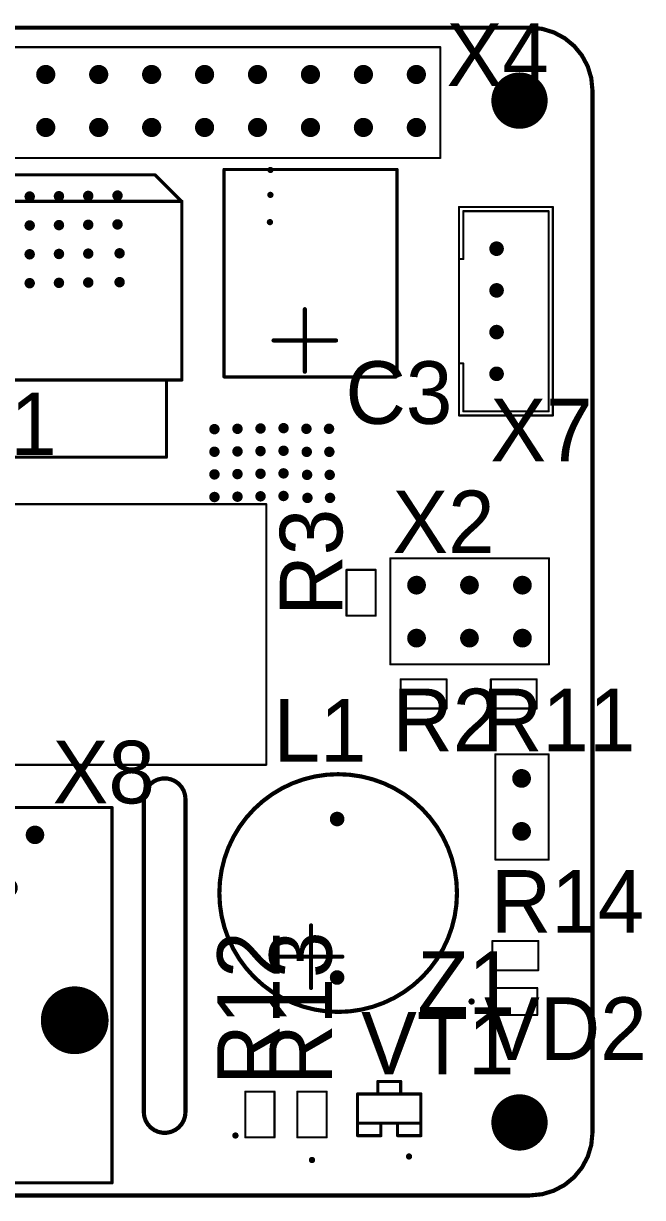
# Model space of a CAD drawing. Header units: millimetres. Extents: x 33.8 to 102.3, y 297.8 to 355.2.
# Drawn here: x 72.6 to 102.3, y 297.8 to 354.1 of the extents above; entities that cross this region are included whole.
import ezdxf

# ---------------------------------------------------------------- set-up
doc = ezdxf.new("R2010")
doc.units = ezdxf.units.MM
for name, color, linetype in [('KeepOutLayer', 6, 'Continuous'), ('Mechanical11', 56, 'Continuous'), ('Mechanical7', 56, 'Continuous'), ('Mechanical9', 56, 'Continuous'), ('PadHoleLayer', 156, 'Continuous'), ('ViaHoleLayer', 16, 'Continuous')]:
    doc.layers.add(name, color=color, linetype=linetype)

# ---------------------------------------------------------------- blocks, each defined once
blk = doc.blocks.new('IND_12_8_12_8_1')
at = {"layer": 'Mechanical7', "const_width": 0.1}
for points in [[(-6.275, 6.25), (6.25, 6.25)], [(-6.275, -6.25), (-6.275, 6.25)], [(6.25, -6.25), (6.25, 6.25)], [(-6.275, -6.25), (6.25, -6.25)]]:
    blk.add_lwpolyline(points, dxfattribs=at)
at = {"layer": 'Mechanical7', "const_width": 0.05}
for points in [[(-6.3, 6.25, 1), (-6.25, 6.25, 1)], [(-6.3, 6.25, 1), (-6.25, 6.25, 1)], [(6.225, 6.25, 1), (6.275, 6.25, 1)], [(6.225, 6.25, 1), (6.275, 6.25, 1)], [(-6.3, -6.25, 1), (-6.25, -6.25, 1)], [(-6.3, -6.25, 1), (-6.25, -6.25, 1)], [(6.225, -6.25, 1), (6.275, -6.25, 1)], [(6.225, -6.25, 1), (6.275, -6.25, 1)]]:
    blk.add_lwpolyline(points, format="xyb", close=True, dxfattribs=at)
at = {"layer": 'Mechanical9'}
blk.add_text('L1', height=3, dxfattribs=at).set_placement((6.6, -6.1))
blk = doc.blocks.new('L_0805_7')
at = {"layer": 'Mechanical7', "const_width": 0.1}
for points in [[(-1.05, -0.65), (-1.05, 0.65)], [(-1.05, 0.65), (1.05, 0.65)], [(1.05, -0.65), (1.05, 0.65)], [(-1.05, -0.65), (1.05, -0.65)]]:
    blk.add_lwpolyline(points, dxfattribs=at)
at = {"layer": 'Mechanical7', "const_width": 0.05}
for points in [[(-1.075, 0.65, 1), (-1.025, 0.65, 1)], [(-1.075, 0.65, 1), (-1.025, 0.65, 1)], [(1.025, 0.65, 1), (1.075, 0.65, 1)], [(1.025, 0.65, 1), (1.075, 0.65, 1)], [(-1.075, -0.65, 1), (-1.025, -0.65, 1)], [(-1.075, -0.65, 1), (-1.025, -0.65, 1)], [(1.025, -0.65, 1), (1.075, -0.65, 1)], [(1.025, -0.65, 1), (1.075, -0.65, 1)]]:
    blk.add_lwpolyline(points, format="xyb", close=True, dxfattribs=at)
at = {"layer": 'Mechanical9'}
blk.add_text('VD2', height=3, dxfattribs=at).set_placement((-1.5, -2.8))
blk = doc.blocks.new('TO_263_5_10')
at = {"layer": 'Mechanical7', "const_width": 0.15}
for points in [[(-5.1, 12.4), (-3.96, 13.54)], [(-3.96, 13.54), (3.962, 13.54)], [(3.962, 13.54), (5.232, 12.27)], [(-5.1, 12.27), (-5.1, 12.4)], [(-5.25, 3.7), (-5.25, 12.27)], [(-5.1, 12.27), (5.232, 12.27)], [(5.25, 3.7), (5.25, 12.27)], [(-5.25, 3.7), (5.25, 3.7)], [(-4.51, 0), (-4.51, 3.7)], [(4.51, 0), (4.51, 3.7)], [(-4.51, 0), (4.51, 0)]]:
    blk.add_lwpolyline(points, dxfattribs=at)
at = {"layer": 'Mechanical7', "const_width": 0.075}
for points in [[(-3.998, 13.54, 1), (-3.923, 13.54, 1)], [(-3.998, 13.54, 1), (-3.923, 13.54, 1)], [(3.925, 13.54, 1), (4, 13.54, 1)], [(3.925, 13.54, 1), (4, 13.54, 1)], [(-5.138, 12.4, 1), (-5.062, 12.4, 1)], [(-5.138, 12.4, 1), (-5.062, 12.4, 1)], [(-5.288, 12.27, 1), (-5.212, 12.27, 1)], [(-5.138, 12.27, 1), (-5.062, 12.27, 1)], [(-5.138, 12.27, 1), (-5.062, 12.27, 1)], [(5.195, 12.27, 1), (5.27, 12.27, 1)], [(5.195, 12.27, 1), (5.27, 12.27, 1)], [(5.212, 12.27, 1), (5.288, 12.27, 1)], [(-5.288, 3.7, 1), (-5.212, 3.7, 1)], [(-5.288, 3.7, 1), (-5.212, 3.7, 1)], [(-4.547, 3.7, 1), (-4.472, 3.7, 1)], [(4.472, 3.7, 1), (4.547, 3.7, 1)], [(5.212, 3.7, 1), (5.288, 3.7, 1)], [(5.212, 3.7, 1), (5.288, 3.7, 1)], [(-4.547, 0, 1), (-4.472, 0, 1)], [(-4.547, 0, 1), (-4.472, 0, 1)], [(4.472, 0, 1), (4.547, 0, 1)], [(4.472, 0, 1), (4.547, 0, 1)]]:
    blk.add_lwpolyline(points, format="xyb", close=True, dxfattribs=at)
at = {"layer": 'Mechanical9'}
blk.add_text('DA1', height=3, dxfattribs=at).set_placement((-8.55, 0.097))
blk = doc.blocks.new('PBS_40_B_12')
at = {"layer": 'Mechanical7', "const_width": 0.1}
for points in [[(1.46, 49.41), (-3.85, 49.41)], [(-3.85, -1.25), (-3.85, 49.4)], [(1.46, -1.25), (1.46, 49.41)], [(1.46, -1.25), (-3.85, -1.25)]]:
    blk.add_lwpolyline(points, dxfattribs=at)
at = {"layer": 'Mechanical7', "const_width": 0.05}
for points in [[(-3.875, 49.41, 1), (-3.825, 49.41, 1)], [(-3.875, 49.4, 1), (-3.825, 49.4, 1)], [(1.435, 49.41, 1), (1.485, 49.41, 1)], [(1.435, 49.41, 1), (1.485, 49.41, 1)], [(-3.875, -1.25, 1), (-3.825, -1.25, 1)], [(-3.875, -1.25, 1), (-3.825, -1.25, 1)], [(1.435, -1.25, 1), (1.485, -1.25, 1)], [(1.435, -1.25, 1), (1.485, -1.25, 1)]]:
    blk.add_lwpolyline(points, format="xyb", close=True, dxfattribs=at)
at = {"layer": 'PadHoleLayer', "const_width": 0.46}
for points in [[(-2.77, 48.26, 1), (-2.31, 48.26, 1)], [(-0.23, 48.26, 1), (0.23, 48.26, 1)], [(-2.77, 45.72, 1), (-2.31, 45.72, 1)], [(-0.23, 45.72, 1), (0.23, 45.72, 1)], [(-2.77, 43.18, 1), (-2.31, 43.18, 1)], [(-0.23, 43.18, 1), (0.23, 43.18, 1)], [(-2.77, 40.64, 1), (-2.31, 40.64, 1)], [(-0.23, 40.64, 1), (0.23, 40.64, 1)], [(-2.77, 38.1, 1), (-2.31, 38.1, 1)], [(-0.23, 38.1, 1), (0.23, 38.1, 1)], [(-2.77, 35.56, 1), (-2.31, 35.56, 1)], [(-0.23, 35.56, 1), (0.23, 35.56, 1)], [(-2.77, 33.02, 1), (-2.31, 33.02, 1)], [(-0.23, 33.02, 1), (0.23, 33.02, 1)], [(-2.77, 30.48, 1), (-2.31, 30.48, 1)], [(-0.23, 30.48, 1), (0.23, 30.48, 1)], [(-2.77, 27.94, 1), (-2.31, 27.94, 1)], [(-0.23, 27.94, 1), (0.23, 27.94, 1)], [(-2.77, 25.4, 1), (-2.31, 25.4, 1)], [(-0.23, 25.4, 1), (0.23, 25.4, 1)], [(-2.77, 22.86, 1), (-2.31, 22.86, 1)], [(-0.23, 22.86, 1), (0.23, 22.86, 1)], [(-2.77, 20.32, 1), (-2.31, 20.32, 1)], [(-0.23, 20.32, 1), (0.23, 20.32, 1)], [(-2.77, 17.78, 1), (-2.31, 17.78, 1)], [(-0.23, 17.78, 1), (0.23, 17.78, 1)], [(-2.77, 15.24, 1), (-2.31, 15.24, 1)], [(-0.23, 15.24, 1), (0.23, 15.24, 1)], [(-2.77, 12.7, 1), (-2.31, 12.7, 1)], [(-0.23, 12.7, 1), (0.23, 12.7, 1)], [(-2.77, 10.16, 1), (-2.31, 10.16, 1)], [(-0.23, 10.16, 1), (0.23, 10.16, 1)], [(-2.77, 7.62, 1), (-2.31, 7.62, 1)], [(-0.23, 7.62, 1), (0.23, 7.62, 1)], [(-2.77, 5.08, 1), (-2.31, 5.08, 1)], [(-0.23, 5.08, 1), (0.23, 5.08, 1)], [(-2.77, 2.54, 1), (-2.31, 2.54, 1)], [(-0.23, 2.54, 1), (0.23, 2.54, 1)], [(-2.77, 0, 1), (-2.31, 0, 1)], [(-0.23, 0, 1), (0.23, 0, 1)]]:
    blk.add_lwpolyline(points, format="xyb", close=True, dxfattribs=at)
at = {"layer": 'Mechanical9'}
blk.add_text('X4', height=3, rotation=90, dxfattribs=at).set_placement((-1.987, 49.709))
blk = doc.blocks.new('R0805_14')
at = {"layer": 'Mechanical11', "const_width": 0.1}
for points in [[(1.1, 0.7), (-1.1, 0.7)], [(-1.1, 0.7), (-1.1, -0.7)], [(1.1, 0.7), (1.1, -0.7)], [(1.1, -0.7), (-1.1, -0.7)]]:
    blk.add_lwpolyline(points, dxfattribs=at)
at = {"layer": 'Mechanical11', "const_width": 0.05}
for points in [[(-1.125, 0.7, 1), (-1.075, 0.7, 1)], [(-1.125, 0.7, 1), (-1.075, 0.7, 1)], [(1.075, 0.7, 1), (1.125, 0.7, 1)], [(1.075, 0.7, 1), (1.125, 0.7, 1)], [(-1.125, -0.7, 1), (-1.075, -0.7, 1)], [(-1.125, -0.7, 1), (-1.075, -0.7, 1)], [(1.075, -0.7, 1), (1.125, -0.7, 1)], [(1.075, -0.7, 1), (1.125, -0.7, 1)]]:
    blk.add_lwpolyline(points, format="xyb", close=True, dxfattribs=at)
at = {"layer": 'Mechanical9'}
blk.add_text('R14', height=3, rotation=180, dxfattribs=at).set_placement((1.175, -1.1))
blk = doc.blocks.new('PLS2_6_17')
at = {"layer": 'Mechanical11', "const_width": 0.1}
for points in [[(-2.53, 3.9), (2.55, 3.9)], [(-2.53, 3.9), (-2.53, -3.715)], [(2.55, 3.9), (2.55, -3.715)], [(-2.53, -3.715), (2.55, -3.715)]]:
    blk.add_lwpolyline(points, dxfattribs=at)
at = {"layer": 'Mechanical11', "const_width": 0.05}
for points in [[(-2.555, 3.9, 1), (-2.505, 3.9, 1)], [(-2.555, 3.9, 1), (-2.505, 3.9, 1)], [(2.525, 3.9, 1), (2.575, 3.9, 1)], [(2.525, 3.9, 1), (2.575, 3.9, 1)], [(-2.555, -3.715, 1), (-2.505, -3.715, 1)], [(-2.555, -3.715, 1), (-2.505, -3.715, 1)], [(2.525, -3.715, 1), (2.575, -3.715, 1)], [(2.525, -3.715, 1), (2.575, -3.715, 1)]]:
    blk.add_lwpolyline(points, format="xyb", close=True, dxfattribs=at)
at = {"layer": 'PadHoleLayer', "const_width": 0.45}
for points in [[(-1.5, 2.64, 1), (-1.05, 2.64, 1)], [(1.04, 2.64, 1), (1.49, 2.64, 1)], [(-1.5, 0.1, 1), (-1.05, 0.1, 1)], [(1.04, 0.1, 1), (1.49, 0.1, 1)], [(-1.5, -2.44, 1), (-1.05, -2.44, 1)], [(1.04, -2.44, 1), (1.49, -2.44, 1)]]:
    blk.add_lwpolyline(points, format="xyb", close=True, dxfattribs=at)
at = {"layer": 'Mechanical9'}
blk.add_text('X2', height=3, rotation=270, dxfattribs=at).set_placement((2.8, 3.8))
blk = doc.blocks.new('R0805_25')
at = {"layer": 'Mechanical11', "const_width": 0.1}
for points in [[(-1.1, 0.7), (-1.1, -0.7)], [(-1.1, 0.7), (1.1, 0.7)], [(1.1, 0.7), (1.1, -0.7)], [(-1.1, -0.7), (1.1, -0.7)]]:
    blk.add_lwpolyline(points, dxfattribs=at)
at = {"layer": 'Mechanical11', "const_width": 0.05}
for points in [[(-1.125, 0.7, 1), (-1.075, 0.7, 1)], [(-1.125, 0.7, 1), (-1.075, 0.7, 1)], [(1.075, 0.7, 1), (1.125, 0.7, 1)], [(1.075, 0.7, 1), (1.125, 0.7, 1)], [(-1.125, -0.7, 1), (-1.075, -0.7, 1)], [(-1.125, -0.7, 1), (-1.075, -0.7, 1)], [(1.075, -0.7, 1), (1.125, -0.7, 1)], [(1.075, -0.7, 1), (1.125, -0.7, 1)]]:
    blk.add_lwpolyline(points, format="xyb", close=True, dxfattribs=at)
at = {"layer": 'Mechanical9'}
blk.add_text('R2', height=3, dxfattribs=at).set_placement((-1.5, -2.75))
blk = doc.blocks.new('R0805_26')
at = {"layer": 'Mechanical11', "const_width": 0.1}
for points in [[(-1.1, 0.7), (-1.1, -0.7)], [(1.1, 0.7), (-1.1, 0.7)], [(1.1, 0.7), (1.1, -0.7)], [(-1.1, -0.7), (1.1, -0.7)]]:
    blk.add_lwpolyline(points, dxfattribs=at)
at = {"layer": 'Mechanical11', "const_width": 0.05}
for points in [[(-1.125, 0.7, 1), (-1.075, 0.7, 1)], [(-1.125, 0.7, 1), (-1.075, 0.7, 1)], [(1.075, 0.7, 1), (1.125, 0.7, 1)], [(1.075, 0.7, 1), (1.125, 0.7, 1)], [(-1.125, -0.7, 1), (-1.075, -0.7, 1)], [(-1.125, -0.7, 1), (-1.075, -0.7, 1)], [(1.075, -0.7, 1), (1.125, -0.7, 1)], [(1.075, -0.7, 1), (1.125, -0.7, 1)]]:
    blk.add_lwpolyline(points, format="xyb", close=True, dxfattribs=at)
at = {"layer": 'Mechanical9'}
blk.add_text('R3', height=3, dxfattribs=at).set_placement((-1.1, 0.9))
blk = doc.blocks.new('R0805_31')
at = {"layer": 'Mechanical11', "const_width": 0.1}
for points in [[(-1.1, -0.7), (-1.1, 0.7)], [(-1.1, 0.7), (1.1, 0.7)], [(1.1, -0.7), (1.1, 0.7)], [(-1.1, -0.7), (1.1, -0.7)]]:
    blk.add_lwpolyline(points, dxfattribs=at)
at = {"layer": 'Mechanical11', "const_width": 0.05}
for points in [[(-1.125, 0.7, 1), (-1.075, 0.7, 1)], [(-1.125, 0.7, 1), (-1.075, 0.7, 1)], [(1.075, 0.7, 1), (1.125, 0.7, 1)], [(1.075, 0.7, 1), (1.125, 0.7, 1)], [(-1.125, -0.7, 1), (-1.075, -0.7, 1)], [(-1.125, -0.7, 1), (-1.075, -0.7, 1)], [(1.075, -0.7, 1), (1.125, -0.7, 1)], [(1.075, -0.7, 1), (1.125, -0.7, 1)]]:
    blk.add_lwpolyline(points, format="xyb", close=True, dxfattribs=at)
at = {"layer": 'Mechanical9'}
blk.add_text('R11', height=3, rotation=360, dxfattribs=at).set_placement((-1.525, -2.75))
blk = doc.blocks.new('R0805_32')
at = {"layer": 'Mechanical11', "const_width": 0.1}
for points in [[(-1.1, 0.7), (1.1, 0.7)], [(-1.1, 0.7), (-1.1, -0.7)], [(1.1, 0.7), (1.1, -0.7)], [(-1.1, -0.7), (1.1, -0.7)]]:
    blk.add_lwpolyline(points, dxfattribs=at)
at = {"layer": 'Mechanical11', "const_width": 0.05}
for points in [[(-1.125, 0.7, 1), (-1.075, 0.7, 1)], [(-1.125, 0.7, 1), (-1.075, 0.7, 1)], [(1.075, 0.7, 1), (1.125, 0.7, 1)], [(1.075, 0.7, 1), (1.125, 0.7, 1)], [(-1.125, -0.7, 1), (-1.075, -0.7, 1)], [(-1.125, -0.7, 1), (-1.075, -0.7, 1)], [(1.075, -0.7, 1), (1.125, -0.7, 1)], [(1.075, -0.7, 1), (1.125, -0.7, 1)]]:
    blk.add_lwpolyline(points, format="xyb", close=True, dxfattribs=at)
at = {"layer": 'Mechanical9'}
blk.add_text('R12', height=3, dxfattribs=at).set_placement((1.42, -0.955))
blk = doc.blocks.new('R0805_33')
at = {"layer": 'Mechanical11', "const_width": 0.1}
for points in [[(-1.1, 0.7), (1.1, 0.7)], [(-1.1, 0.7), (-1.1, -0.7)], [(1.1, 0.7), (1.1, -0.7)], [(-1.1, -0.7), (1.1, -0.7)]]:
    blk.add_lwpolyline(points, dxfattribs=at)
at = {"layer": 'Mechanical11', "const_width": 0.05}
for points in [[(-1.125, 0.7, 1), (-1.075, 0.7, 1)], [(-1.125, 0.7, 1), (-1.075, 0.7, 1)], [(1.075, 0.7, 1), (1.125, 0.7, 1)], [(1.075, 0.7, 1), (1.125, 0.7, 1)], [(-1.125, -0.7, 1), (-1.075, -0.7, 1)], [(-1.125, -0.7, 1), (-1.075, -0.7, 1)], [(1.075, -0.7, 1), (1.125, -0.7, 1)], [(1.075, -0.7, 1), (1.125, -0.7, 1)]]:
    blk.add_lwpolyline(points, format="xyb", close=True, dxfattribs=at)
at = {"layer": 'Mechanical9'}
blk.add_text('R13', height=3, dxfattribs=at).set_placement((1.42, -0.955))
blk = doc.blocks.new('SOT23_3_34')
at = {"layer": 'Mechanical7', "const_width": 0.15}
for points in [[(-1.3, 1.52), (0.7, 1.52)], [(-1.3, 1.52), (-1.3, 0.4)], [(-0.7, 1.52), (-0.7, -1.52)], [(0.7, 1.52), (0.7, -1.52)], [(0.7, 0.55), (1.3, 0.55)], [(1.3, 0.55), (1.3, -0.55)], [(-1.3, 0.4), (-0.7, 0.4)], [(-1.3, -0.4), (-0.7, -0.4)], [(-1.3, -0.4), (-1.3, -1.52)], [(0.7, -0.55), (1.3, -0.55)], [(-1.3, -1.52), (0.7, -1.52)]]:
    blk.add_lwpolyline(points, dxfattribs=at)
at = {"layer": 'Mechanical7', "const_width": 0.075}
for points in [[(-1.337, 1.52, 1), (-1.262, 1.52, 1)], [(-1.337, 1.52, 1), (-1.262, 1.52, 1)], [(-0.738, 1.52, 1), (-0.663, 1.52, 1)], [(0.663, 1.52, 1), (0.738, 1.52, 1)], [(0.663, 1.52, 1), (0.738, 1.52, 1)], [(0.663, 0.55, 1), (0.738, 0.55, 1)], [(1.263, 0.55, 1), (1.338, 0.55, 1)], [(1.263, 0.55, 1), (1.338, 0.55, 1)], [(-1.337, 0.4, 1), (-1.262, 0.4, 1)], [(-1.337, 0.4, 1), (-1.262, 0.4, 1)], [(-0.738, 0.4, 1), (-0.663, 0.4, 1)], [(-1.337, -0.4, 1), (-1.262, -0.4, 1)], [(-1.337, -0.4, 1), (-1.262, -0.4, 1)], [(-0.738, -0.4, 1), (-0.663, -0.4, 1)], [(0.663, -0.55, 1), (0.738, -0.55, 1)], [(1.263, -0.55, 1), (1.338, -0.55, 1)], [(1.263, -0.55, 1), (1.338, -0.55, 1)], [(-1.337, -1.52, 1), (-1.262, -1.52, 1)], [(-1.337, -1.52, 1), (-1.262, -1.52, 1)], [(-0.738, -1.52, 1), (-0.663, -1.52, 1)], [(0.663, -1.52, 1), (0.738, -1.52, 1)], [(0.663, -1.52, 1), (0.738, -1.52, 1)]]:
    blk.add_lwpolyline(points, format="xyb", close=True, dxfattribs=at)
at = {"layer": 'Mechanical9'}
blk.add_text('VT1', height=3, rotation=270, dxfattribs=at).set_placement((1.634, 1.35))
blk = doc.blocks.new('B__________12___35')
at = {"layer": 'PadHoleLayer', "const_width": 0.35}
for points in [[(-3.975, 0, 1), (-3.625, 0, 1)], [(3.625, 0, 1), (3.975, 0, 1)]]:
    blk.add_lwpolyline(points, format="xyb", close=True, dxfattribs=at)
blk = doc.blocks.new('C___SMD______________10_10_5__39')
at = {"layer": 'Mechanical7', "const_width": 0.15}
for points in [[(-4.175, 4.75), (-4.225, 4.7)], [(-4.225, -5.2), (-4.225, 4.7)], [(4.075, 4.75), (-4.175, 4.75)], [(4.075, 4.75), (4.075, -5.2)], [(4.075, -5.2), (-4.225, -5.2)]]:
    blk.add_lwpolyline(points, dxfattribs=at)
at = {"layer": 'Mechanical7', "const_width": 0.075}
for points in [[(-4.263, 4.7, 1), (-4.187, 4.7, 1)], [(-4.263, 4.7, 1), (-4.187, 4.7, 1)], [(-4.213, 4.75, 1), (-4.137, 4.75, 1)], [(-4.213, 4.75, 1), (-4.137, 4.75, 1)], [(4.038, 4.75, 1), (4.113, 4.75, 1)], [(4.038, 4.75, 1), (4.113, 4.75, 1)], [(-4.263, -5.2, 1), (-4.187, -5.2, 1)], [(-4.263, -5.2, 1), (-4.187, -5.2, 1)], [(4.038, -5.2, 1), (4.113, -5.2, 1)], [(4.038, -5.2, 1), (4.113, -5.2, 1)]]:
    blk.add_lwpolyline(points, format="xyb", close=True, dxfattribs=at)
blk = doc.blocks.new('RJ9_4P4C_41')
at = {"layer": 'Mechanical11', "const_width": 0.15}
for points in [[(-5.6, 7.8), (-5.6, -10.2)], [(5.6, 7.8), (-5.6, 7.8)], [(5.6, -10.2), (5.6, 7.8)], [(5.6, -10.2), (-5.6, -10.2)]]:
    blk.add_lwpolyline(points, dxfattribs=at)
at = {"layer": 'Mechanical11', "const_width": 0.075}
for points in [[(-5.638, 7.8, 1), (-5.563, 7.8, 1)], [(-5.638, 7.8, 1), (-5.563, 7.8, 1)], [(5.562, 7.8, 1), (5.637, 7.8, 1)], [(5.562, 7.8, 1), (5.637, 7.8, 1)], [(-5.638, -10.2, 1), (-5.563, -10.2, 1)], [(-5.638, -10.2, 1), (-5.563, -10.2, 1)], [(5.562, -10.2, 1), (5.637, -10.2, 1)], [(5.562, -10.2, 1), (5.637, -10.2, 1)]]:
    blk.add_lwpolyline(points, format="xyb", close=True, dxfattribs=at)
at = {"layer": 'PadHoleLayer'}
for points, const_width in [([(-4.623, 0, 1), (-2.998, 0, 1)], 1.625), ([(2.998, 0, 1), (4.623, 0, 1)], 1.625), ([(-0.857, -6.35, 1), (-0.412, -6.35, 1)], 0.445), ([(1.683, -6.35, 1), (2.127, -6.35, 1)], 0.445), ([(-2.127, -8.89, 1), (-1.683, -8.89, 1)], 0.445), ([(0.413, -8.89, 1), (0.858, -8.89, 1)], 0.445)]:
    blk.add_lwpolyline(points, format="xyb", close=True, dxfattribs=dict(at, const_width=const_width))
at = {"layer": 'Mechanical9'}
blk.add_text('X8', height=3, rotation=180, dxfattribs=at).set_placement((-2.75, -10.4))
blk = doc.blocks.new('MW_4M_42')
at = {"layer": 'Mechanical11', "const_width": 0.1}
for points in [[(-2.7, -5), (-2.7, 5)], [(1.8, 5), (-2.7, 5)], [(1.6, 4.8), (-2.5, 4.8)], [(-2.5, -4.8), (-2.5, 4.8)], [(1.6, 2.5), (1.6, 4.8)], [(1.8, 5), (1.8, -5)], [(1.79, 2.5), (1.6, 2.5)], [(1.6, -2.5), (1.6, -4.8)], [(1.79, -2.5), (1.6, -2.5)], [(1.8, -5), (-2.7, -5)], [(1.6, -4.8), (-2.5, -4.8)]]:
    blk.add_lwpolyline(points, dxfattribs=at)
at = {"layer": 'Mechanical11', "const_width": 0.05}
for points in [[(-2.725, 5, 1), (-2.675, 5, 1)], [(-2.725, 5, 1), (-2.675, 5, 1)], [(-2.525, 4.8, 1), (-2.475, 4.8, 1)], [(-2.525, 4.8, 1), (-2.475, 4.8, 1)], [(1.575, 4.8, 1), (1.625, 4.8, 1)], [(1.575, 4.8, 1), (1.625, 4.8, 1)], [(1.775, 5, 1), (1.825, 5, 1)], [(1.775, 5, 1), (1.825, 5, 1)], [(1.575, 2.5, 1), (1.625, 2.5, 1)], [(1.575, 2.5, 1), (1.625, 2.5, 1)], [(1.765, 2.5, 1), (1.815, 2.5, 1)], [(1.575, -2.5, 1), (1.625, -2.5, 1)], [(1.575, -2.5, 1), (1.625, -2.5, 1)], [(1.765, -2.5, 1), (1.815, -2.5, 1)], [(-2.725, -5, 1), (-2.675, -5, 1)], [(-2.725, -5, 1), (-2.675, -5, 1)], [(-2.525, -4.8, 1), (-2.475, -4.8, 1)], [(-2.525, -4.8, 1), (-2.475, -4.8, 1)], [(1.575, -4.8, 1), (1.625, -4.8, 1)], [(1.575, -4.8, 1), (1.625, -4.8, 1)], [(1.775, -5, 1), (1.825, -5, 1)], [(1.775, -5, 1), (1.825, -5, 1)]]:
    blk.add_lwpolyline(points, format="xyb", close=True, dxfattribs=at)
at = {"layer": 'PadHoleLayer', "const_width": 0.35}
for points in [[(-0.175, 3, 1), (0.175, 3, 1)], [(-0.175, 1, 1), (0.175, 1, 1)], [(-0.175, -1, 1), (0.175, -1, 1)], [(-0.175, -3, 1), (0.175, -3, 1)]]:
    blk.add_lwpolyline(points, format="xyb", close=True, dxfattribs=at)
at = {"layer": 'Mechanical9'}
blk.add_text('X7', height=3, rotation=180, dxfattribs=at).set_placement((0.3, 7.2))
blk = doc.blocks.new('JUMPER_2_54_45')
at = {"layer": 'Mechanical7', "const_width": 0.1}
for points in [[(-1.255, 3.7), (1.3, 3.7)], [(-1.255, -1.355), (-1.255, 3.7)], [(1.3, -1.36), (1.3, 3.7)], [(-1.255, -1.355), (-1.25, -1.36)], [(-1.25, -1.36), (1.3, -1.36)]]:
    blk.add_lwpolyline(points, dxfattribs=at)
at = {"layer": 'Mechanical7', "const_width": 0.05}
for points in [[(-1.28, 3.7, 1), (-1.23, 3.7, 1)], [(-1.28, 3.7, 1), (-1.23, 3.7, 1)], [(1.275, 3.7, 1), (1.325, 3.7, 1)], [(1.275, 3.7, 1), (1.325, 3.7, 1)], [(-1.28, -1.355, 1), (-1.23, -1.355, 1)], [(-1.28, -1.355, 1), (-1.23, -1.355, 1)], [(-1.275, -1.36, 1), (-1.225, -1.36, 1)], [(-1.275, -1.36, 1), (-1.225, -1.36, 1)], [(1.275, -1.36, 1), (1.325, -1.36, 1)], [(1.275, -1.36, 1), (1.325, -1.36, 1)]]:
    blk.add_lwpolyline(points, format="xyb", close=True, dxfattribs=at)
at = {"layer": 'PadHoleLayer', "const_width": 0.45}
for points in [[(-0.225, 2.54, 1), (0.225, 2.54, 1)], [(-0.225, 0, 1), (0.225, 0, 1)]]:
    blk.add_lwpolyline(points, format="xyb", close=True, dxfattribs=at)

msp = doc.modelspace()

# ---------------------------------------------------------------- linework, layer by layer
at = {"layer": 'KeepOutLayer', "const_width": 0.2}
for points in [[(37.858, 353.886), (96.858, 353.886)], [(96.858, 353.886), (97.443, 353.828)], [(97.443, 353.828), (98.006, 353.657)], [(98.006, 353.657), (98.525, 353.38)], [(98.525, 353.38), (98.979, 353.007)], [(98.979, 353.007), (99.352, 352.552)], [(99.352, 352.552), (99.63, 352.034)], [(99.63, 352.034), (99.8, 351.471)], [(99.8, 351.471), (99.858, 350.886)], [(99.858, 314.715), (99.858, 350.886)], [(78.42, 317.292), (78.524, 317.474)], [(78.524, 317.474), (78.664, 317.629)], [(78.664, 317.629), (78.833, 317.752)], [(78.833, 317.752), (79.024, 317.837)], [(79.024, 317.837), (79.229, 317.88)], [(79.229, 317.88), (79.438, 317.88)], [(79.438, 317.88), (79.642, 317.837)], [(79.642, 317.837), (79.833, 317.752)], [(79.833, 317.752), (80.002, 317.629)], [(80.002, 317.629), (80.142, 317.474)], [(80.142, 317.474), (80.247, 317.292)], [(78.333, 316.886), (78.355, 317.094)], [(78.333, 301.886), (78.333, 316.886)], [(78.355, 317.094), (78.42, 317.292)], [(80.247, 317.292), (80.311, 317.094)], [(80.311, 317.094), (80.333, 316.886)], [(80.333, 301.886), (80.333, 316.886)], [(99.858, 300.886), (99.858, 314.715)], [(78.333, 301.886), (78.355, 301.678)], [(78.355, 301.678), (78.42, 301.479)], [(80.247, 301.479), (80.311, 301.678)], [(80.311, 301.678), (80.333, 301.886)], [(78.42, 301.479), (78.524, 301.298)], [(78.524, 301.298), (78.664, 301.143)], [(78.664, 301.143), (78.833, 301.02)], [(79.833, 301.02), (80.002, 301.143)], [(80.002, 301.143), (80.142, 301.298)], [(80.142, 301.298), (80.247, 301.479)], [(78.833, 301.02), (79.024, 300.935)], [(79.024, 300.935), (79.229, 300.891)], [(79.229, 300.891), (79.438, 300.891)], [(79.438, 300.891), (79.642, 300.935)], [(79.642, 300.935), (79.833, 301.02)], [(99.8, 300.3), (99.858, 300.886)], [(99.63, 299.738), (99.8, 300.3)], [(99.352, 299.219), (99.63, 299.738)], [(98.979, 298.764), (99.352, 299.219)], [(98.006, 298.114), (98.525, 298.391)], [(98.525, 298.391), (98.979, 298.764)], [(37.858, 297.886), (96.858, 297.886)], [(96.858, 297.886), (97.443, 297.943)], [(97.443, 297.943), (98.006, 298.114)]]:
    msp.add_lwpolyline(points, dxfattribs=at)
at = {"layer": 'KeepOutLayer', "const_width": 0.1}
for points in [[(96.808, 353.886, 1), (96.908, 353.886, 1)], [(96.808, 353.886, 1), (96.908, 353.886, 1)], [(97.393, 353.828, 1), (97.493, 353.828, 1)], [(97.393, 353.828, 1), (97.493, 353.828, 1)], [(97.956, 353.657, 1), (98.056, 353.657, 1)], [(97.956, 353.657, 1), (98.056, 353.657, 1)], [(98.475, 353.38, 1), (98.575, 353.38, 1)], [(98.475, 353.38, 1), (98.575, 353.38, 1)], [(98.929, 353.007, 1), (99.029, 353.007, 1)], [(98.929, 353.007, 1), (99.029, 353.007, 1)], [(99.302, 352.552, 1), (99.402, 352.552, 1)], [(99.302, 352.552, 1), (99.402, 352.552, 1)], [(99.58, 352.034, 1), (99.68, 352.034, 1)], [(99.58, 352.034, 1), (99.68, 352.034, 1)], [(99.75, 351.471, 1), (99.85, 351.471, 1)], [(99.75, 351.471, 1), (99.85, 351.471, 1)], [(99.808, 350.886, 1), (99.908, 350.886, 1)], [(99.808, 350.886, 1), (99.908, 350.886, 1)], [(78.474, 317.474, 1), (78.574, 317.474, 1)], [(78.474, 317.474, 1), (78.574, 317.474, 1)], [(78.614, 317.629, 1), (78.714, 317.629, 1)], [(78.614, 317.629, 1), (78.714, 317.629, 1)], [(78.783, 317.752, 1), (78.883, 317.752, 1)], [(78.783, 317.752, 1), (78.883, 317.752, 1)], [(78.974, 317.837, 1), (79.074, 317.837, 1)], [(78.974, 317.837, 1), (79.074, 317.837, 1)], [(79.179, 317.88, 1), (79.279, 317.88, 1)], [(79.179, 317.88, 1), (79.279, 317.88, 1)], [(79.388, 317.88, 1), (79.488, 317.88, 1)], [(79.388, 317.88, 1), (79.488, 317.88, 1)], [(79.592, 317.837, 1), (79.692, 317.837, 1)], [(79.592, 317.837, 1), (79.692, 317.837, 1)], [(79.783, 317.752, 1), (79.883, 317.752, 1)], [(79.783, 317.752, 1), (79.883, 317.752, 1)], [(79.952, 317.629, 1), (80.052, 317.629, 1)], [(79.952, 317.629, 1), (80.052, 317.629, 1)], [(80.092, 317.474, 1), (80.192, 317.474, 1)], [(80.092, 317.474, 1), (80.192, 317.474, 1)], [(78.283, 316.886, 1), (78.383, 316.886, 1)], [(78.283, 316.886, 1), (78.383, 316.886, 1)], [(78.305, 317.094, 1), (78.405, 317.094, 1)], [(78.305, 317.094, 1), (78.405, 317.094, 1)], [(78.37, 317.292, 1), (78.47, 317.292, 1)], [(78.37, 317.292, 1), (78.47, 317.292, 1)], [(80.197, 317.292, 1), (80.297, 317.292, 1)], [(80.197, 317.292, 1), (80.297, 317.292, 1)], [(80.261, 317.094, 1), (80.361, 317.094, 1)], [(80.261, 317.094, 1), (80.361, 317.094, 1)], [(80.283, 316.886, 1), (80.383, 316.886, 1)], [(80.283, 316.886, 1), (80.383, 316.886, 1)], [(99.808, 314.715, 1), (99.908, 314.715, 1)], [(99.808, 314.715, 1), (99.908, 314.715, 1)], [(78.283, 301.886, 1), (78.383, 301.886, 1)], [(78.283, 301.886, 1), (78.383, 301.886, 1)], [(78.305, 301.678, 1), (78.405, 301.678, 1)], [(78.305, 301.678, 1), (78.405, 301.678, 1)], [(80.261, 301.678, 1), (80.361, 301.678, 1)], [(80.261, 301.678, 1), (80.361, 301.678, 1)], [(80.283, 301.886, 1), (80.383, 301.886, 1)], [(80.283, 301.886, 1), (80.383, 301.886, 1)], [(78.37, 301.479, 1), (78.47, 301.479, 1)], [(78.37, 301.479, 1), (78.47, 301.479, 1)], [(78.474, 301.298, 1), (78.574, 301.298, 1)], [(78.474, 301.298, 1), (78.574, 301.298, 1)], [(78.614, 301.143, 1), (78.714, 301.143, 1)], [(78.614, 301.143, 1), (78.714, 301.143, 1)], [(79.952, 301.143, 1), (80.052, 301.143, 1)], [(79.952, 301.143, 1), (80.052, 301.143, 1)], [(80.092, 301.298, 1), (80.192, 301.298, 1)], [(80.092, 301.298, 1), (80.192, 301.298, 1)], [(80.197, 301.479, 1), (80.297, 301.479, 1)], [(80.197, 301.479, 1), (80.297, 301.479, 1)], [(78.783, 301.02, 1), (78.883, 301.02, 1)], [(78.783, 301.02, 1), (78.883, 301.02, 1)], [(78.974, 300.935, 1), (79.074, 300.935, 1)], [(78.974, 300.935, 1), (79.074, 300.935, 1)], [(79.179, 300.891, 1), (79.279, 300.891, 1)], [(79.179, 300.891, 1), (79.279, 300.891, 1)], [(79.388, 300.891, 1), (79.488, 300.891, 1)], [(79.388, 300.891, 1), (79.488, 300.891, 1)], [(79.592, 300.935, 1), (79.692, 300.935, 1)], [(79.592, 300.935, 1), (79.692, 300.935, 1)], [(79.783, 301.02, 1), (79.883, 301.02, 1)], [(79.783, 301.02, 1), (79.883, 301.02, 1)], [(99.808, 300.886, 1), (99.908, 300.886, 1)], [(99.808, 300.886, 1), (99.908, 300.886, 1)], [(99.75, 300.3, 1), (99.85, 300.3, 1)], [(99.75, 300.3, 1), (99.85, 300.3, 1)], [(99.58, 299.738, 1), (99.68, 299.738, 1)], [(99.58, 299.738, 1), (99.68, 299.738, 1)], [(99.302, 299.219, 1), (99.402, 299.219, 1)], [(99.302, 299.219, 1), (99.402, 299.219, 1)], [(98.475, 298.391, 1), (98.575, 298.391, 1)], [(98.475, 298.391, 1), (98.575, 298.391, 1)], [(98.929, 298.764, 1), (99.029, 298.764, 1)], [(98.929, 298.764, 1), (99.029, 298.764, 1)], [(96.808, 297.886, 1), (96.908, 297.886, 1)], [(96.808, 297.886, 1), (96.908, 297.886, 1)], [(97.393, 297.943, 1), (97.493, 297.943, 1)], [(97.393, 297.943, 1), (97.493, 297.943, 1)], [(97.956, 298.114, 1), (98.056, 298.114, 1)], [(97.956, 298.114, 1), (98.056, 298.114, 1)]]:
    msp.add_lwpolyline(points, format="xyb", close=True, dxfattribs=at)
at = {"layer": 'Mechanical11'}
for points, const_width in [([(93.358, 312.386, 1), (81.958, 312.386, 1)], 0.2), ([(81.908, 312.386, 1), (82.008, 312.386, 1)], 0.1), ([(93.308, 312.386, 1), (93.408, 312.386, 1)], 0.1)]:
    msp.add_lwpolyline(points, format="xyb", close=True, dxfattribs=dict(at, const_width=const_width))
at = {"layer": 'Mechanical7', "const_width": 0.2}
for points in [[(86.058, 337.386), (86.058, 340.386)], [(84.558, 338.886), (87.558, 338.886)], [(86.358, 307.836), (86.358, 310.836)], [(84.858, 309.336), (87.858, 309.336)]]:
    msp.add_lwpolyline(points, dxfattribs=at)
at = {"layer": 'Mechanical7', "const_width": 0.1}
for points in [[(86.008, 340.386, 1), (86.108, 340.386, 1)], [(84.508, 338.886, 1), (84.608, 338.886, 1)], [(87.508, 338.886, 1), (87.608, 338.886, 1)], [(86.008, 337.386, 1), (86.108, 337.386, 1)], [(86.308, 310.836, 1), (86.408, 310.836, 1)], [(84.808, 309.336, 1), (84.908, 309.336, 1)], [(87.808, 309.336, 1), (87.908, 309.336, 1)], [(86.308, 307.836, 1), (86.408, 307.836, 1)]]:
    msp.add_lwpolyline(points, format="xyb", close=True, dxfattribs=at)
at = {"layer": 'PadHoleLayer', "const_width": 1.35}
for points in [[(95.683, 350.386, 1), (97.033, 350.386, 1)], [(95.683, 301.386, 1), (97.033, 301.386, 1)]]:
    msp.add_lwpolyline(points, format="xyb", close=True, dxfattribs=at)
at = {"layer": 'ViaHoleLayer'}
for points, const_width in [([(84.333, 347.061, 1), (84.483, 347.061, 1)], 0.15), ([(72.733, 345.786, 1), (72.983, 345.786, 1)], 0.25), ([(74.138, 345.802, 1), (74.388, 345.802, 1)], 0.25), ([(75.543, 345.818, 1), (75.793, 345.818, 1)], 0.25), ([(76.947, 345.835, 1), (77.197, 345.835, 1)], 0.25), ([(84.333, 345.866, 1), (84.483, 345.866, 1)], 0.15), ([(72.733, 344.401, 1), (72.983, 344.401, 1)], 0.25), ([(74.138, 344.417, 1), (74.388, 344.417, 1)], 0.25), ([(75.543, 344.434, 1), (75.793, 344.434, 1)], 0.25), ([(76.947, 344.45, 1), (77.197, 344.45, 1)], 0.25), ([(84.308, 344.561, 1), (84.458, 344.561, 1)], 0.15), ([(72.733, 343.017, 1), (72.983, 343.017, 1)], 0.25), ([(74.138, 343.033, 1), (74.388, 343.033, 1)], 0.25), ([(75.543, 343.049, 1), (75.793, 343.049, 1)], 0.25), ([(77.047, 343.065, 1), (77.297, 343.065, 1)], 0.25), ([(72.733, 341.632, 1), (72.983, 341.632, 1)], 0.25), ([(74.138, 341.648, 1), (74.388, 341.648, 1)], 0.25), ([(75.543, 341.665, 1), (75.793, 341.665, 1)], 0.25), ([(77.047, 341.681, 1), (77.297, 341.681, 1)], 0.25), ([(81.598, 334.632, 1), (81.848, 334.632, 1)], 0.25), ([(82.703, 334.648, 1), (82.953, 334.648, 1)], 0.25), ([(83.808, 334.664, 1), (84.058, 334.664, 1)], 0.25), ([(84.913, 334.681, 1), (85.163, 334.681, 1)], 0.25), ([(86.009, 334.649, 1), (86.259, 334.649, 1)], 0.25), ([(87.094, 334.649, 1), (87.344, 334.649, 1)], 0.25), ([(81.598, 333.547, 1), (81.848, 333.547, 1)], 0.25), ([(82.703, 333.564, 1), (82.953, 333.564, 1)], 0.25), ([(83.808, 333.58, 1), (84.058, 333.58, 1)], 0.25), ([(84.913, 333.596, 1), (85.163, 333.596, 1)], 0.25), ([(86.025, 333.544, 1), (86.275, 333.544, 1)], 0.25), ([(87.11, 333.544, 1), (87.36, 333.544, 1)], 0.25), ([(83.808, 332.495, 1), (84.058, 332.495, 1)], 0.25), ([(84.913, 332.512, 1), (85.163, 332.512, 1)], 0.25), ([(81.598, 332.463, 1), (81.848, 332.463, 1)], 0.25), ([(82.703, 332.479, 1), (82.953, 332.479, 1)], 0.25), ([(86.042, 332.44, 1), (86.292, 332.44, 1)], 0.25), ([(87.126, 332.44, 1), (87.376, 332.44, 1)], 0.25), ([(81.598, 331.378, 1), (81.848, 331.378, 1)], 0.25), ([(82.703, 331.394, 1), (82.953, 331.394, 1)], 0.25), ([(83.808, 331.411, 1), (84.058, 331.411, 1)], 0.25), ([(84.913, 331.427, 1), (85.163, 331.427, 1)], 0.25), ([(86.058, 331.335, 1), (86.308, 331.335, 1)], 0.25), ([(87.142, 331.335, 1), (87.392, 331.335, 1)], 0.25), ([(93.983, 307.186, 1), (94.133, 307.186, 1)], 0.15), ([(82.655, 300.759, 1), (82.805, 300.759, 1)], 0.15), ([(86.328, 299.586, 1), (86.478, 299.586, 1)], 0.15), ([(90.983, 299.755, 1), (91.133, 299.755, 1)], 0.15)]:
    msp.add_lwpolyline(points, format="xyb", close=True, dxfattribs=dict(at, const_width=const_width))

# ---------------------------------------------------------------- block references
for name, p, rotation in [('PBS_40_B_12', (43.149, 349.099), 270), ('TO_263_5_10', (74.908, 333.288), 360), ('C___SMD______________10_10_5__39', (86.258, 341.886), 180), ('MW_4M_42', (95.258, 340.286), 180), ('PLS2_6_17', (94.058, 325.886), 90), ('IND_12_8_12_8_1', (77.958, 324.786), 360), ('R0805_26', (88.758, 326.786), 90), ('R0805_25', (91.758, 321.936), 360), ('RJ9_4P4C_41', (71.208, 306.286), 180), ('B__________12___35', (87.608, 312.136), 90), ('R0805_14', (96.158, 309.386), 180), ('R0805_32', (83.903, 301.766), 90), ('R0805_33', (86.403, 301.766), 90), ('L_0805_7', (96.158, 307.186), 360), ('SOT23_3_34', (90.108, 302.052), 90)]:
    msp.add_blockref(name, p, dxfattribs=dict(rotation=rotation))
for name, p in [('R0805_31', (96.083, 321.936)), ('JUMPER_2_54_45', (96.458, 315.343))]:
    msp.add_blockref(name, p)

# ---------------------------------------------------------------- texts
at = {"layer": 'Mechanical9'}
msp.add_text('C3', height=3, dxfattribs=at).set_placement((88.008, 334.886))
msp.add_text('Z1', height=3, rotation=360, dxfattribs=at).set_placement((91.458, 306.586))

doc.saveas('drawing.dxf')
